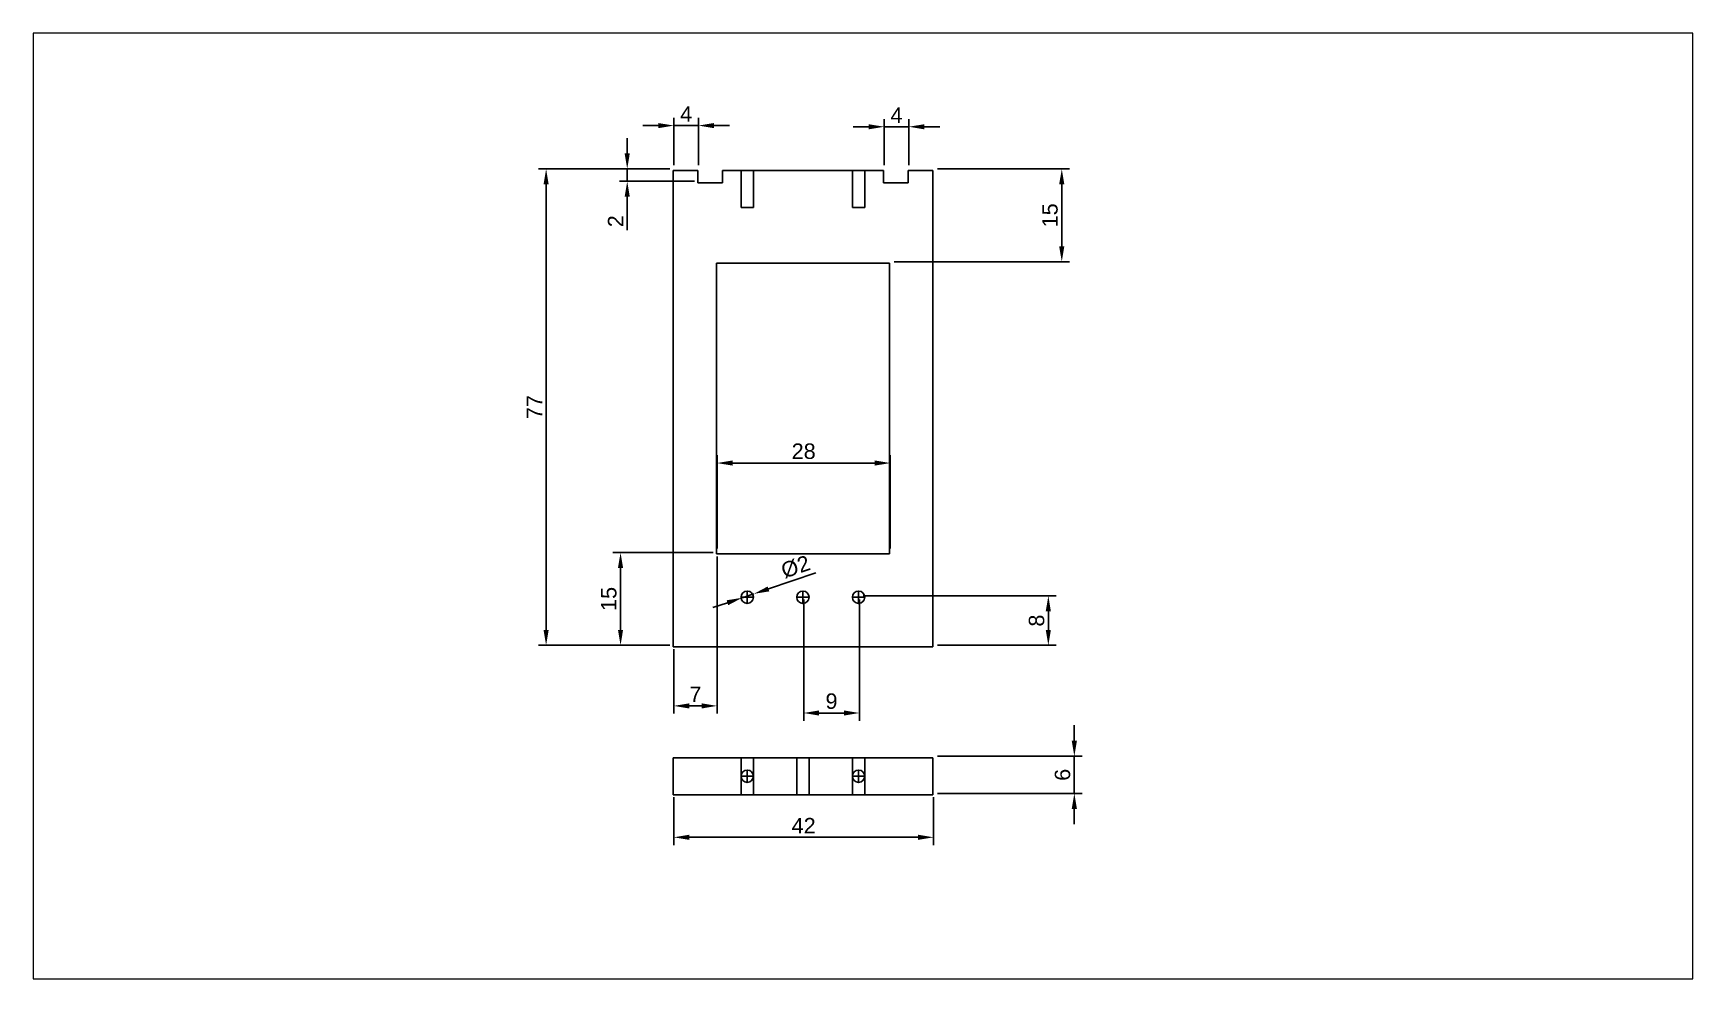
# Paper-space layout 'Sheet1' of a CAD drawing. Header units: millimetres. Extents: x 17 to 285, y 26 to 179.
# The model-space entities are those that its viewports show. They can reach past a viewport. Long polylines and large blocks are cut down to what shows.
import ezdxf

# ---------------------------------------------------------------- set-up
doc = ezdxf.new("R2010")
doc.units = ezdxf.units.MM
doc.linetypes.add('DASH2', pattern=[19.05, 12.7, -6.35])
for name, color, linetype in [('Dim', 5, 'Continuous'), ('Hidden', 2, 'DASH2'), ('Hidden2', 6, 'Continuous')]:
    doc.layers.add(name, color=color, linetype=linetype)
doc.styles.get("Standard").update_dxf_attribs({"font": 'arial.ttf'})
doc.dimstyles.new('ISO-25', dxfattribs={"dimtxt": 2.5, "dimasz": 2.5, "dimexe": 1.25, "dimexo": 0.625, "dimtad": 1, "dimtxsty": 'Standard', "dimcen": 2.5, "dimadec": 0, "dimazin": 0, "dimtfac": 1, "dimtmove": 0, "dimatfit": 3, "dimfxl": 1, "dimarcsym": 0})

# ---------------------------------------------------------------- blocks, each defined once
blk = doc.blocks.new('*D8')
at = {"layer": 'Defpoints', "color": 0}
for p in [(120.4, 56.47), (162.4, 56.47), (162.4, 49.37)]:
    blk.add_point(p, dxfattribs=at)
at = {"layer": 'Dim', "color": 0, "lineweight": -2}
for p, q in [((120.4, 55.84), (120.4, 48.12)), ((162.4, 55.84), (162.4, 48.12)), ((122.9, 49.37), (159.9, 49.37))]:
    blk.add_line(p, q, dxfattribs=at)
at = {"layer": 'Dim', "color": 0}
for points in [[(122.9, 49.78), (122.9, 48.95), (120.4, 49.37)], [(159.9, 48.95), (159.9, 49.78), (162.4, 49.37)]]:
    blk.add_solid(points, dxfattribs=at)
at = {"layer": 'Dim', "color": 0, "insert": (141.4, 51.25), "char_height": 2.5, "attachment_point": 5}
blk.add_mtext('42', dxfattribs=at)
blk = doc.blocks.new('*D9')
at = {"layer": 'Defpoints', "color": 0}
for p in [(162.4, 62.47), (185.15, 62.47), (162.4, 56.47)]:
    blk.add_point(p, dxfattribs=at)
at = {"layer": 'Dim', "color": 0, "lineweight": -2}
for p, q in [((185.15, 64.97), (185.15, 67.47)), ((163.02, 62.47), (186.4, 62.47)), ((185.15, 56.47), (185.15, 62.47)), ((163.02, 56.47), (186.4, 56.47)), ((185.15, 53.97), (185.15, 51.47))]:
    blk.add_line(p, q, dxfattribs=at)
at = {"layer": 'Dim', "color": 0}
for points in [[(184.73, 64.97), (185.57, 64.97), (185.15, 62.47)], [(185.57, 53.97), (184.73, 53.97), (185.15, 56.47)]]:
    blk.add_solid(points, dxfattribs=at)
at = {"layer": 'Dim', "color": 0, "insert": (183.25, 59.47), "char_height": 2.5, "attachment_point": 5, "rotation": 90}
blk.add_mtext('6', dxfattribs=at)
blk = doc.blocks.new('*D11')
at = {"layer": 'Defpoints', "color": 0}
for p in [(120.4, 157.4), (99.77, 80.4), (120.4, 80.4)]:
    blk.add_point(p, dxfattribs=at)
at = {"layer": 'Dim', "color": 0, "lineweight": -2}
for p, q in [((119.77, 157.4), (98.52, 157.4)), ((99.77, 154.9), (99.77, 82.9)), ((119.77, 80.4), (98.52, 80.4))]:
    blk.add_line(p, q, dxfattribs=at)
at = {"layer": 'Dim', "color": 0}
for points in [[(100.18, 154.9), (99.35, 154.9), (99.77, 157.4)], [(99.35, 82.9), (100.18, 82.9), (99.77, 80.4)]]:
    blk.add_solid(points, dxfattribs=at)
at = {"layer": 'Dim', "color": 0, "insert": (97.89, 118.9), "char_height": 2.5, "attachment_point": 5, "rotation": 90}
blk.add_mtext('77', dxfattribs=at)
blk = doc.blocks.new('*D12')
at = {"layer": 'Defpoints', "color": 0}
for p in [(162.4, 157.4), (183.12, 157.4), (155.4, 142.4)]:
    blk.add_point(p, dxfattribs=at)
at = {"layer": 'Dim', "color": 0, "lineweight": -2}
for p, q in [((163.02, 157.4), (184.37, 157.4)), ((183.12, 144.9), (183.12, 154.9)), ((156.02, 142.4), (184.37, 142.4))]:
    blk.add_line(p, q, dxfattribs=at)
at = {"layer": 'Dim', "color": 0}
for points in [[(183.54, 154.9), (182.7, 154.9), (183.12, 157.4)], [(182.7, 144.9), (183.54, 144.9), (183.12, 142.4)]]:
    blk.add_solid(points, dxfattribs=at)
at = {"layer": 'Dim', "color": 0, "insert": (181.22, 149.9), "char_height": 2.5, "attachment_point": 5, "rotation": 90}
blk.add_mtext('15', dxfattribs=at)
blk = doc.blocks.new('*D18')
at = {"layer": 'Defpoints', "color": 0}
for p in [(127.4, 95.4), (111.8, 80.4), (120.4, 80.4)]:
    blk.add_point(p, dxfattribs=at)
at = {"layer": 'Dim', "color": 0, "lineweight": -2}
for p, q in [((126.77, 95.4), (110.55, 95.4)), ((111.8, 92.9), (111.8, 82.9)), ((119.77, 80.4), (110.55, 80.4))]:
    blk.add_line(p, q, dxfattribs=at)
at = {"layer": 'Dim', "color": 0}
for points in [[(112.21, 92.9), (111.38, 92.9), (111.8, 95.4)], [(111.38, 82.9), (112.21, 82.9), (111.8, 80.4)]]:
    blk.add_solid(points, dxfattribs=at)
at = {"layer": 'Dim', "color": 0, "insert": (109.9, 87.9), "char_height": 2.5, "attachment_point": 5, "rotation": 90}
blk.add_mtext('15', dxfattribs=at)
blk = doc.blocks.new('*D23')
at = {"layer": 'Defpoints', "color": 0}
for p in [(133.34, 88.72), (131.45, 88.08)]:
    blk.add_point(p, dxfattribs=at)
at = {"layer": 'Dim', "color": 0, "lineweight": -2}
for p, q in [((135.71, 89.52), (143.37, 92.09)), ((131.45, 88.08), (133.34, 88.72)), ((129.08, 87.29), (126.71, 86.49))]:
    blk.add_line(p, q, dxfattribs=at)
at = {"layer": 'Dim', "color": 0}
for points in [[(135.58, 89.91), (135.85, 89.12), (133.34, 88.72)], [(129.21, 86.89), (128.95, 87.68), (131.45, 88.08)]]:
    blk.add_solid(points, dxfattribs=at)
at = {"layer": 'Dim', "color": 0, "insert": (140.1, 93.07), "char_height": 2.5, "attachment_point": 5, "rotation": 18.5814}
blk.add_mtext('%%c2', dxfattribs=at)
blk = doc.blocks.new('*D31')
at = {"layer": 'Defpoints', "color": 0}
for p in [(127.4, 109.86), (127.4, 95.4), (155.4, 95.4)]:
    blk.add_point(p, dxfattribs=at)
at = {"layer": 'Dim', "color": 0, "lineweight": -2}
for p, q in [((127.4, 96.03), (127.4, 111.11)), ((155.4, 96.03), (155.4, 111.11)), ((152.9, 109.86), (129.9, 109.86))]:
    blk.add_line(p, q, dxfattribs=at)
at = {"layer": 'Dim', "color": 0}
for points in [[(129.9, 110.28), (129.9, 109.45), (127.4, 109.86)], [(152.9, 109.45), (152.9, 110.28), (155.4, 109.86)]]:
    blk.add_solid(points, dxfattribs=at)
at = {"layer": 'Dim', "color": 0, "insert": (141.4, 111.76), "char_height": 2.5, "attachment_point": 5}
blk.add_mtext('28', dxfattribs=at)
blk = doc.blocks.new('*D36')
at = {"layer": 'Defpoints', "color": 0}
for p in [(127.4, 95.4), (120.4, 80.4), (127.4, 70.61)]:
    blk.add_point(p, dxfattribs=at)
at = {"layer": 'Dim', "color": 0, "lineweight": -2}
for p, q in [((127.4, 94.78), (127.4, 69.36)), ((120.4, 79.78), (120.4, 69.36)), ((122.9, 70.61), (124.9, 70.61))]:
    blk.add_line(p, q, dxfattribs=at)
at = {"layer": 'Dim', "color": 0}
for points in [[(122.9, 71.02), (122.9, 70.19), (120.4, 70.61)], [(124.9, 70.19), (124.9, 71.02), (127.4, 70.61)]]:
    blk.add_solid(points, dxfattribs=at)
at = {"layer": 'Dim', "color": 0, "insert": (123.9, 72.48), "char_height": 2.5, "attachment_point": 5}
blk.add_mtext('7', dxfattribs=at)
blk = doc.blocks.new('*D37')
at = {"layer": 'Defpoints', "color": 0}
for p in [(150.4, 88.4), (162.4, 80.4), (180.95, 80.4)]:
    blk.add_point(p, dxfattribs=at)
at = {"layer": 'Dim', "color": 0, "lineweight": -2}
for p, q in [((151.02, 88.4), (182.2, 88.4)), ((180.95, 85.9), (180.95, 82.9)), ((163.02, 80.4), (182.2, 80.4))]:
    blk.add_line(p, q, dxfattribs=at)
at = {"layer": 'Dim', "color": 0}
for points in [[(181.36, 85.9), (180.53, 85.9), (180.95, 88.4)], [(180.53, 82.9), (181.36, 82.9), (180.95, 80.4)]]:
    blk.add_solid(points, dxfattribs=at)
at = {"layer": 'Dim', "color": 0, "insert": (179.05, 84.4), "char_height": 2.5, "attachment_point": 5, "rotation": 90}
blk.add_mtext('8', dxfattribs=at)
blk = doc.blocks.new('*D39')
at = {"layer": 'Defpoints', "color": 0}
for p in [(141.4, 88.4), (150.4, 88.4), (150.4, 69.46)]:
    blk.add_point(p, dxfattribs=at)
at = {"layer": 'Dim', "color": 0, "lineweight": -2}
for p, q in [((141.4, 87.78), (141.4, 68.21)), ((150.4, 87.78), (150.4, 68.21)), ((143.9, 69.46), (147.9, 69.46))]:
    blk.add_line(p, q, dxfattribs=at)
at = {"layer": 'Dim', "color": 0}
for points in [[(143.9, 69.88), (143.9, 69.04), (141.4, 69.46)], [(147.9, 69.04), (147.9, 69.88), (150.4, 69.46)]]:
    blk.add_solid(points, dxfattribs=at)
at = {"layer": 'Dim', "color": 0, "insert": (145.9, 71.36), "char_height": 2.5, "attachment_point": 5}
blk.add_mtext('9', dxfattribs=at)
blk = doc.blocks.new('*D40')
at = {"layer": 'Defpoints', "color": 0}
for p in [(120.4, 164.41), (120.4, 157.4), (124.4, 157.4)]:
    blk.add_point(p, dxfattribs=at)
at = {"layer": 'Dim', "color": 0, "lineweight": -2}
for p, q in [((117.9, 164.41), (115.4, 164.41)), ((120.4, 158.03), (120.4, 165.66)), ((124.4, 164.41), (120.4, 164.41)), ((124.4, 158.03), (124.4, 165.66)), ((126.9, 164.41), (129.4, 164.41))]:
    blk.add_line(p, q, dxfattribs=at)
at = {"layer": 'Dim', "color": 0}
for points in [[(117.9, 163.99), (117.9, 164.82), (120.4, 164.41)], [(126.9, 164.82), (126.9, 163.99), (124.4, 164.41)]]:
    blk.add_solid(points, dxfattribs=at)
at = {"layer": 'Dim', "color": 0, "insert": (122.4, 166.28), "char_height": 2.5, "attachment_point": 5}
blk.add_mtext('4', dxfattribs=at)
blk = doc.blocks.new('*D41')
at = {"layer": 'Defpoints', "color": 0}
for p in [(158.4, 164.22), (154.4, 157.4), (158.4, 157.4)]:
    blk.add_point(p, dxfattribs=at)
at = {"layer": 'Dim', "color": 0, "lineweight": -2}
for p, q in [((151.9, 164.22), (149.4, 164.22)), ((154.4, 158.03), (154.4, 165.47)), ((154.4, 164.22), (158.4, 164.22)), ((158.4, 158.03), (158.4, 165.47)), ((160.9, 164.22), (163.4, 164.22))]:
    blk.add_line(p, q, dxfattribs=at)
at = {"layer": 'Dim', "color": 0}
for points in [[(151.9, 163.8), (151.9, 164.63), (154.4, 164.22)], [(160.9, 164.63), (160.9, 163.8), (158.4, 164.22)]]:
    blk.add_solid(points, dxfattribs=at)
at = {"layer": 'Dim', "color": 0, "insert": (156.4, 166.09), "char_height": 2.5, "attachment_point": 5}
blk.add_mtext('4', dxfattribs=at)
blk = doc.blocks.new('*D42')
at = {"layer": 'Defpoints', "color": 0}
for p in [(120.4, 157.4), (112.88, 155.4), (124.4, 155.4)]:
    blk.add_point(p, dxfattribs=at)
at = {"layer": 'Dim', "color": 0, "lineweight": -2}
for p, q in [((112.88, 159.9), (112.88, 162.4)), ((119.77, 157.4), (111.63, 157.4)), ((112.88, 157.4), (112.88, 155.4)), ((123.77, 155.4), (111.63, 155.4)), ((112.88, 152.9), (112.88, 147.5))]:
    blk.add_line(p, q, dxfattribs=at)
at = {"layer": 'Dim', "color": 0}
for points in [[(112.46, 159.9), (113.29, 159.9), (112.88, 157.4)], [(113.29, 152.9), (112.46, 152.9), (112.88, 155.4)]]:
    blk.add_solid(points, dxfattribs=at)
at = {"layer": 'Dim', "color": 0, "insert": (111, 148.95), "char_height": 2.5, "attachment_point": 5, "rotation": 90}
blk.add_mtext('2', dxfattribs=at)

msp = doc.modelspace()

# ---------------------------------------------------------------- linework, layer by layer
for p, q in [((14, 293.93), (14, 216.93)), ((14, 293.93), (18, 293.93)), ((18, 293.93), (18, 291.93)), ((22, 291.93), (22, 293.93)), ((22, 293.93), (42.73, 293.93)), ((48, 293.93), (42.73, 293.93)), ((48, 291.93), (48, 293.93)), ((56, 293.93), (52, 293.93)), ((52, 293.93), (52, 291.93)), ((56, 216.93), (56, 293.93)), ((18, 291.93), (22, 291.93)), ((52, 291.93), (48, 291.93)), ((21, 231.93), (21, 278.93)), ((21, 278.93), (49, 278.93)), ((49, 278.93), (49, 231.93)), ((21, 231.93), (49, 231.93)), ((56, 216.93), (14, 216.93)), ((56, 199), (14, 199)), ((14, 199), (14, 193)), ((56, 193), (56, 199)), ((14, 193), (56, 193))]:
    msp.add_line(p, q)
for centre in [(26, 224.93), (35, 224.93), (44, 224.93), (26, 196), (44, 196)]:
    msp.add_circle(centre, 1)
at = {"layer": 'Hidden'}
for p, q in [((25, 287.93), (25, 293.93)), ((27, 293.93), (27, 287.93)), ((43, 287.93), (43, 293.93)), ((45, 293.93), (45, 287.93)), ((27, 287.93), (25, 287.93)), ((45, 287.93), (43, 287.93)), ((25, 199), (25, 193)), ((27, 199), (27, 193)), ((34, 199), (34, 193)), ((36, 199), (36, 193)), ((43, 199), (43, 193)), ((45, 199), (45, 193))]:
    msp.add_line(p, q, dxfattribs=at)
at = {"layer": 'Hidden2'}
for p, q in [((26, 225.93), (26, 223.93)), ((35, 225.93), (35, 223.93)), ((44, 225.93), (44, 223.93)), ((27, 224.93), (25, 224.93)), ((36, 224.93), (34, 224.93)), ((45, 224.93), (43, 224.93)), ((25, 196), (27, 196)), ((26, 195), (26, 197)), ((27, 196), (27, 196)), ((45, 196), (43, 196)), ((44, 195), (44, 197))]:
    msp.add_line(p, q, dxfattribs=at)

psp = doc.layouts.new('Sheet1')

# ---------------------------------------------------------------- dimensions: what is measured, and where the dimension line sits
at = {"layer": 'Dim'}
for base, p1, p2, picture, middle in [((120.397, 164.407), (124.397, 157.403), (120.397, 157.403), '*D40', (122.397, 166.282)), ((158.397, 164.218), (154.397, 157.403), (158.397, 157.403), '*D41', (156.397, 166.093)), ((127.397, 109.863), (155.397, 95.403), (127.397, 95.403), '*D31', (141.397, 111.765)), ((127.397, 70.607), (120.397, 80.403), (127.397, 95.403), '*D36', (123.897, 72.482)), ((150.397, 69.459), (141.397, 88.403), (150.397, 88.403), '*D39', (145.897, 71.36))]:
    dim = psp.add_linear_dim(base=base, p1=p1, p2=p2, dimstyle='ISO-25', override={"dimlfac": -1}, dxfattribs=at)
    dim.commit()
    dim.dimension.update_dxf_attribs({"geometry": picture, "text_midpoint": middle})
for base, p1, p2, picture, middle in [((112.878, 155.403), (120.397, 157.403), (124.397, 155.403), '*D42', (110.998, 148.952)), ((183.121, 157.403), (155.397, 142.403), (162.397, 157.403), '*D12', (181.22, 149.903)), ((111.797, 80.403), (127.397, 95.403), (120.397, 80.403), '*D18', (109.896, 87.903)), ((180.948, 80.403), (150.397, 88.403), (162.397, 80.403), '*D37', (179.046, 84.403)), ((185.15, 62.469), (162.397, 56.469), (162.397, 62.469), '*D9', (183.248, 59.469))]:
    dim = psp.add_linear_dim(base=base, p1=p1, p2=p2, angle=90, dimstyle='ISO-25', override={"dimlfac": -1}, dxfattribs=at)
    dim.commit()
    dim.dimension.update_dxf_attribs({"geometry": picture, "text_midpoint": middle})
dim = psp.add_aligned_dim(p1=(120.397, 157.403), p2=(120.397, 80.403), distance=-20.631, dimstyle='ISO-25', override={"dimlfac": -1}, dxfattribs=at)
dim.commit()
dim.dimension.update_dxf_attribs({"geometry": '*D11', "text_midpoint": (97.891, 118.903)})
dim = psp.add_diameter_dim_2p(p1=(131.449, 88.084), p2=(133.344, 88.722), dimstyle='ISO-25', override={"dimlfac": -1}, dxfattribs=at)
dim.commit()
dim.dimension.update_dxf_attribs({"geometry": '*D23', "text_midpoint": (140.728, 91.204), "dimtype": 163})
dim = psp.add_linear_dim(base=(162.397, 49.366), p1=(120.397, 56.469), p2=(162.397, 56.469), dimstyle='ISO-25', override={"dimlfac": -1}, dxfattribs=at)
dim.commit()
dim.dimension.update_dxf_attribs({"geometry": '*D8', "text_midpoint": (141.397, 49.366), "dimtype": 160})

# ---------------------------------------------------------------- viewports
at = {"layer": '0', "view_target_point": (-35.443, 40.113)}
psp.add_viewport(center=(150.99, 102.919), size=(268.269, 152.84615), view_center_point=(80.151, 199.568), view_height=152.84615, dxfattribs=at)

doc.saveas('drawing.dxf')
